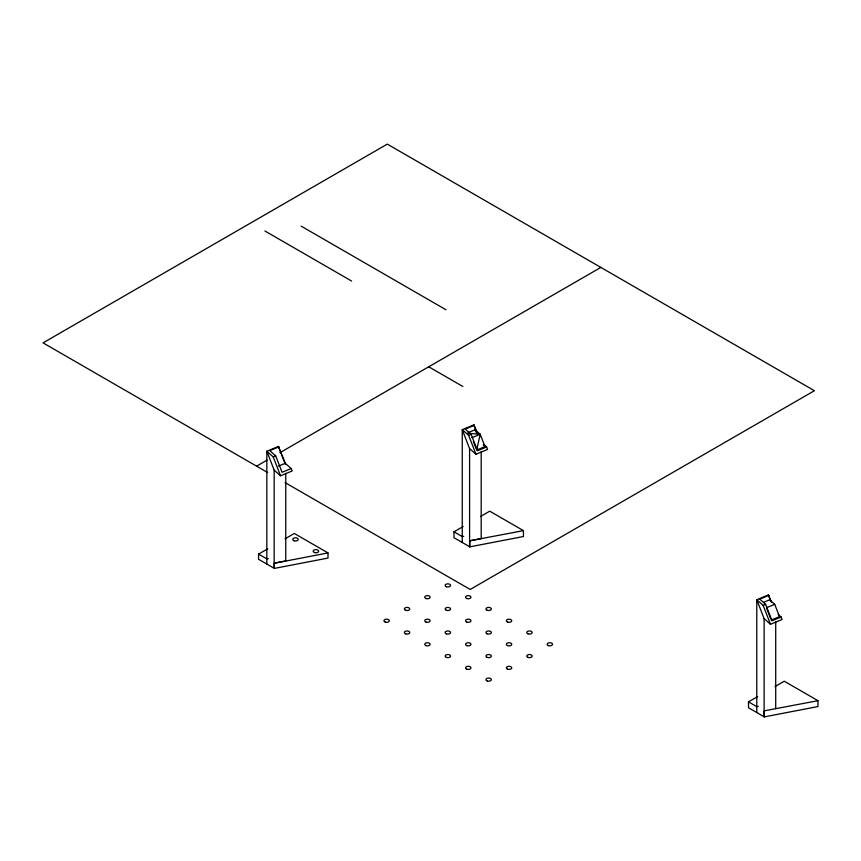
<?xml version="1.0" encoding="UTF-8"?>
<svg xmlns="http://www.w3.org/2000/svg" width="861" height="861" viewBox="0 0 861 861"><rect width="100%" height="100%" fill="white"/><g stroke="black" fill="none" stroke-linecap="round" stroke-linejoin="round"><path stroke-width="1.29" d="M468.158 433.309L480.201 434.288L476.703 450.045L484.98 446.611L480.201 434.288L475.1 429.768L467.997 432.706M256.61 466.167L267.071 460.118M279.868 452.735L600.849 267.416M266.845 564.041L258.548 559.263L258.548 554.107L267.771 548.78M285.077 538.792L294.301 533.465L327.998 552.923L327.998 558.079L274.39 568.4L274.185 563.126L285.755 560.898L285.755 473.302M480.503 516.503L489.737 511.176L523.434 530.634L523.434 536.521L469.826 546.843L453.984 537.705L453.984 531.818L463.207 526.491M775.018 686.54L784.253 681.212L817.95 700.671L817.95 706.558L764.342 716.879L748.5 707.753L748.5 701.855L757.723 696.527M278.426 446.45L266.835 451.25L266.835 564.052L274.164 568.282L274.164 470.149L266.835 451.25L273.206 456.9L280.535 475.799L292.127 470.989L291.179 468.524L285.282 463.304L278.426 446.45L285.303 464.154M278.899 446.87L269.794 450.647L275.692 455.878L282.064 472.302L291.179 468.524M273.206 456.9L275.692 455.878M278.447 466.135L285.282 463.304M477.069 432.351L473.851 424.893L462.26 429.693L462.26 542.495M474.336 425.312L465.22 429.09L471.118 434.321L477.5 450.755L486.605 446.977L487.563 449.442L475.972 454.242L469.589 448.592L462.26 429.693L468.642 435.354L475.972 454.242M468.642 435.354L471.118 434.321M471.914 437.722L480.201 434.288M771.585 602.399L768.378 594.929L756.776 599.74L756.776 712.531M768.851 595.349L759.746 599.127L765.644 604.357L772.016 620.792L781.121 617.014L782.079 619.479L770.487 624.279L764.116 618.628L756.776 599.74L763.158 605.391L770.487 624.279M763.707 602.259L769.616 599.805L774.717 604.325L779.496 616.648L771.219 620.081M763.158 605.391L765.644 604.357M766.441 607.758L774.717 604.325M268.288 558.617L266.845 558.897L258.548 554.107M274.39 563.245L327.998 552.923M463.724 536.317L462.271 536.597L453.984 531.818M481.191 451.799L481.191 538.599L469.611 540.826L523.434 530.634M469.589 546.724L469.589 448.592M758.24 706.364L756.797 706.644L748.5 701.855M817.95 700.671L764.137 710.874L764.342 716.879M764.116 716.761L764.116 618.628M301.232 226.195L445.944 309.745M264.897 230.985L351.589 281.03M428.724 366.786L462.841 386.481M267.663 472.549L43.05 342.872L387.289 144.121L814.409 390.711L470.171 589.462L285.12 482.623M778.172 614.399L781.121 617.014M483.656 444.362L486.605 446.977M483.279 445.105L484.98 446.611M274.164 470.149L280.535 475.799M768.378 594.929L770.67 600.838M766.914 608.996L770.735 618.855M473.851 424.893L477.059 433.158M475.1 429.768L476.058 432.233M473.356 441.413L476.219 448.807M775.707 621.836L775.707 708.646M469.826 540.956L469.826 546.843M294.118 540.783A2.744 1.593 0 0 0 298.24 539.406A2.744 1.593 0 0 0 294.118 538.028A2.744 1.593 0 0 0 294.118 540.783M314.523 552.558A2.744 1.593 0 0 0 318.645 551.18A2.744 1.593 0 0 0 314.523 549.813A2.744 1.593 0 0 0 314.523 552.558M548.339 645.589A2.701 1.561 0 0 0 552.547 644.415A2.701 1.561 0 0 0 548.672 642.898A2.701 1.561 0 0 0 548.339 645.589M527.933 657.373A2.701 1.561 0 0 0 532.152 656.19A2.701 1.561 0 0 0 528.267 654.672A2.701 1.561 0 0 0 527.933 657.373M507.538 669.148A2.701 1.561 0 0 0 511.746 667.964A2.701 1.561 0 0 0 507.872 666.446A2.701 1.561 0 0 0 507.538 669.148M487.132 680.922A2.701 1.561 0 0 0 491.351 679.749A2.701 1.561 0 0 0 487.466 678.231A2.701 1.561 0 0 0 487.132 680.922M527.933 633.814A2.701 1.561 0 0 0 532.152 632.631A2.701 1.561 0 0 0 528.267 631.113A2.701 1.561 0 0 0 527.933 633.814M507.538 645.589A2.701 1.561 0 0 0 511.746 644.415A2.701 1.561 0 0 0 507.872 642.898A2.701 1.561 0 0 0 507.538 645.589M487.132 657.373A2.701 1.561 0 0 0 491.351 656.19A2.701 1.561 0 0 0 487.466 654.672A2.701 1.561 0 0 0 487.132 657.373M507.699 622.094A2.701 1.561 0 0 0 511.757 620.749A2.701 1.561 0 0 0 507.699 619.393A2.701 1.561 0 0 0 507.699 622.094M487.132 633.814A2.701 1.561 0 0 0 491.351 632.631A2.701 1.561 0 0 0 487.466 631.113A2.701 1.561 0 0 0 487.132 633.814M466.899 645.653A2.701 1.561 0 0 0 470.956 644.297A2.701 1.561 0 0 0 466.899 642.952A2.701 1.561 0 0 0 466.899 645.653M487.132 610.255A2.701 1.561 0 0 0 491.351 609.082A2.701 1.561 0 0 0 487.466 607.565A2.701 1.561 0 0 0 487.132 610.255M466.737 622.04A2.701 1.561 0 0 0 470.956 620.856A2.701 1.561 0 0 0 467.071 619.339A2.701 1.561 0 0 0 466.737 622.04M446.504 633.879A2.701 1.561 0 0 0 450.561 632.523A2.701 1.561 0 0 0 446.504 631.167A2.701 1.561 0 0 0 446.504 633.879M466.737 669.148A2.701 1.561 0 0 0 470.956 667.964A2.701 1.561 0 0 0 467.071 666.446A2.701 1.561 0 0 0 466.737 669.148M466.899 598.546A2.701 1.561 0 0 0 470.956 597.19A2.701 1.561 0 0 0 466.899 595.834A2.701 1.561 0 0 0 466.899 598.546M446.342 586.707A2.701 1.561 0 0 0 450.551 585.523A2.701 1.561 0 0 0 446.676 584.006A2.701 1.561 0 0 0 446.342 586.707M446.342 610.255A2.701 1.561 0 0 0 450.551 609.082A2.701 1.561 0 0 0 446.676 607.565A2.701 1.561 0 0 0 446.342 610.255M426.098 598.546A2.701 1.561 0 0 0 430.156 597.19A2.701 1.561 0 0 0 426.098 595.834A2.701 1.561 0 0 0 426.098 598.546M446.504 657.427A2.701 1.561 0 0 0 450.561 656.082A2.701 1.561 0 0 0 446.504 654.726A2.701 1.561 0 0 0 446.504 657.427M425.937 645.589A2.701 1.561 0 0 0 430.156 644.415A2.701 1.561 0 0 0 426.27 642.898A2.701 1.561 0 0 0 425.937 645.589M426.098 622.094A2.701 1.561 0 0 0 430.156 620.749A2.701 1.561 0 0 0 426.098 619.393A2.701 1.561 0 0 0 426.098 622.094M405.542 610.255A2.701 1.561 0 0 0 409.75 609.082A2.701 1.561 0 0 0 405.875 607.565A2.701 1.561 0 0 0 405.542 610.255M405.703 633.879A2.701 1.561 0 0 0 409.761 632.523A2.701 1.561 0 0 0 405.703 631.167A2.701 1.561 0 0 0 405.703 633.879M385.297 622.094A2.701 1.561 0 0 0 389.355 620.749A2.701 1.561 0 0 0 385.297 619.393A2.701 1.561 0 0 0 385.297 622.094"/></g></svg>
